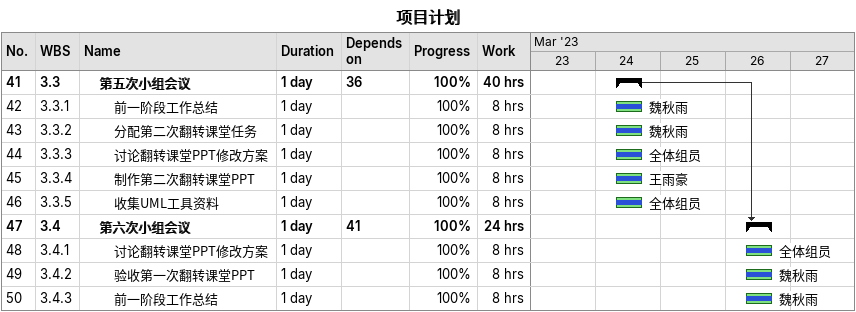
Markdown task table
项目计划

| ID | WBS | Task | Duration | Start | Finish | Predecessors | Resources | % complete | Work (h) |
|---|---|---|---|---|---|---|---|---|---|
| 41 | 3.3 | **第五次小组会议** | 1d | 2023-03-24 | 2023-03-24 | 36 |  | 100 | 40 |
| 42 | 3.3.1 | 前一阶段工作总结 | 1d | 2023-03-24 | 2023-03-24 |  | 魏秋雨 | 100 | 8 |
| 43 | 3.3.2 | 分配第二次翻转课堂任务 | 1d | 2023-03-24 | 2023-03-24 |  | 魏秋雨 | 100 | 8 |
| 44 | 3.3.3 | 讨论翻转课堂PPT修改方案 | 1d | 2023-03-24 | 2023-03-24 |  | 全体组员 | 100 | 8 |
| 45 | 3.3.4 | 制作第二次翻转课堂PPT | 1d | 2023-03-24 | 2023-03-24 |  | 王雨豪 | 100 | 8 |
| 46 | 3.3.5 | 收集UML工具资料 | 1d | 2023-03-24 | 2023-03-24 |  | 全体组员 | 100 | 8 |
| 47 | 3.4 | **第六次小组会议** | 1d | 2023-03-26 | 2023-03-26 | 41 |  | 100 | 24 |
| 48 | 3.4.1 | 讨论翻转课堂PPT修改方案 | 1d | 2023-03-26 | 2023-03-26 |  | 全体组员 | 100 | 8 |
| 49 | 3.4.2 | 验收第一次翻转课堂PPT | 1d | 2023-03-26 | 2023-03-26 |  | 魏秋雨 | 100 | 8 |
| 50 | 3.4.3 | 前一阶段工作总结 | 1d | 2023-03-26 | 2023-03-26 |  | 魏秋雨 | 100 | 8 |
